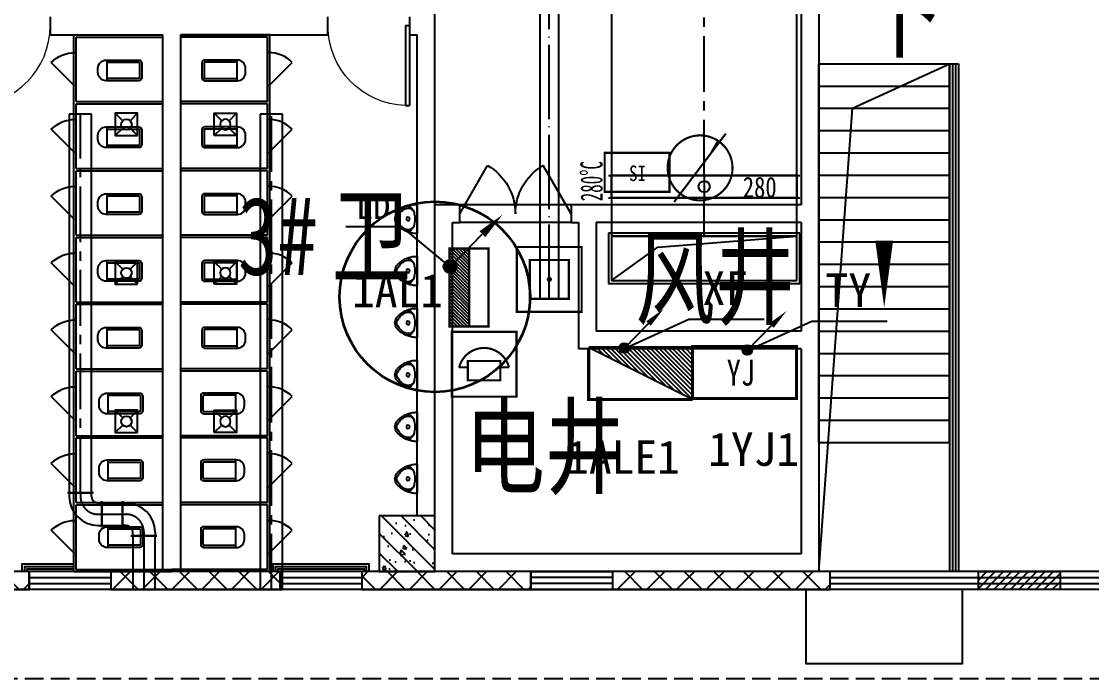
# Model space of a CAD drawing. Header units: millimetres. Extents: x -633009578 to 5705885, y -633235091 to 2571734.
# Drawn here: x 3539224 to 3553645, y 2058795 to 2067645 of the extents above; entities that cross this region are included whole.
import ezdxf

# ---------------------------------------------------------------- set-up
doc = ezdxf.new("R2010")
doc.units = ezdxf.units.MM
doc.header["$LTSCALE"] = 1000
doc.header["$MEASUREMENT"] = 0
for name, pattern in [('CENTER2', [1.125, 0.75, -0.125, 0.125, -0.125]), ('DASH', [0.35, 0.25, -0.1]), ('DOTE', [2.4200000000000004, 2, -0.2, 0.02, -0.2])]:
    doc.linetypes.add(name, pattern=pattern)
doc.layers.get('0').update_dxf_attribs({"color": 9})
for name, color, linetype in [('000000000000电气', 7, 'Continuous'), ('3T_WOOD', 21, 'Continuous'), ('A-COLUM(柱)', 255, 'Continuous'), ('A-DI-I(索引)', 21, 'Continuous'), ('A-DOOR(门）', 4, 'Continuous'), ('A-F-AREA(计算)', 5, 'Continuous'), ('A-FLOR(看线)', 8, 'Continuous'), ('A-HATH(填充)', 8, 'Continuous'), ('A-LM-RAIL(栏杆)', 167, 'Continuous'), ('A-LVTY(厨卫)', 8, 'Continuous'), ('A-OTHER(其它)', 192, 'Continuous'), ('A-ST-O(室外)', 54, 'Continuous'), ('A-STAR(楼梯)', 51, 'Continuous'), ('A-TEXT(房间)', 243, 'Continuous'), ('A-WALL(墙)', 255, 'Continuous'), ('A-WINDOW（窗）', 4, 'Continuous'), ('DIM_SYMB', 3, 'Continuous'), ('DUCT-排烟中心线', 5, 'CENTER2'), ('DUCT-排烟法兰', 4, 'Continuous'), ('DUCT-排烟管', 2, 'Continuous'), ('DUCT-排烟管立管', 2, 'Continuous'), ('DUCT-排烟管端线', 4, 'Continuous'), ('DUCT-排烟阀门', 7, 'Continuous'), ('DUCT-排风中心线', 5, 'CENTER2'), ('DUCT-排风法兰', 2, 'Continuous'), ('DUCT-排风管', 31, 'Continuous'), ('DUCT-排风管端线', 2, 'Continuous'), ('H-Dev', 4, 'Continuous'), ('hvac-hide', 8, 'Continuous'), ('PUB_TEXT', 7, 'Continuous'), ('WALL', 9, 'Continuous'), ('电-弱电平面-箭头', 3, 'Continuous'), ('电-强电平面-标注', 3, 'Continuous'), ('电-桥架', 4, 'Continuous'), ('设备-消防', 3, 'Continuous'), ('设备-箱柜', 3, 'Continuous')]:
    doc.layers.add(name, color=color, linetype=linetype)
doc.styles.add('_TCH', font='simhei.ttf', dxfattribs={"width": 0.75, "bigfont": 'hztxt.shx'})
doc.styles.add('_TCH_DIM', font='simhei.ttf', dxfattribs={"width": 0.8, "bigfont": 'hztxt.shx'})
doc.styles.add('_THVAC_DIM', font='simhei.ttf', dxfattribs={"width": 0.8, "height": 3.5, "bigfont": 'HZTXT'})
doc.styles.add('ELEC-DIM', font='simhei.ttf')
doc.styles.add('IDQSTYLE', font='simhei.ttf', dxfattribs={"width": 0.707, "bigfont": 'hztxt.shx'})
doc.styles.get("Standard").update_dxf_attribs({"font": 'simhei.ttf', "bigfont": 'hztxt.shx'})
pattern_1 = [(45, (1102421.475196055, 677964.29318137), (-200.0002033111466, 200.0002033111467), []), (135, (1102421.475196055, 677964.29318137), (-200.0002033111467, -200.0002033111466), [])]

# ---------------------------------------------------------------- blocks, each defined once
blk = doc.blocks.new('HC001269')
at = {"color": 0, "linetype": 'Continuous', "const_width": 0.2}
for points in [[(-3.125, -3.125), (-3.125, 3.125), (3.125, 3.125), (3.125, -3.125), (-3.125, -3.125)], [(-1.875, -1.875), (-1.875, 1.875), (1.875, 1.875), (1.875, -1.875), (-1.875, -1.875)]]:
    blk.add_lwpolyline(points, dxfattribs=at)
at = {"color": 0, "linetype": 'Continuous', "const_width": 0.25}
blk.add_lwpolyline([(-0.125, 0, 1), (0.125, 0, 1)], format="xyb", close=True, dxfattribs=at)
at = {"color": 0, "style": 'IDQSTYLE', "width": 0.7}
blk.add_attdef('PSFHATT', (5.125, -3.125), '', height=2.5, dxfattribs=at)
blk = doc.blocks.new('HC001303')
at = {"color": 0, "linetype": 'Continuous'}
blk.add_line((1.147673841419251, 1.538953517481514), (1.735401947549264, 2.599742189978989), dxfattribs=at)
at = {"color": 0, "linetype": 'Continuous', "const_width": 0.2}
blk.add_lwpolyline([(2.673745217742495e-14, -3.125, 0.1989123673796571), (2.209708691207992, -2.209708691207937, 0.1989123673796571), (3.125000000000028, -4.323120637516818e-16, 0.1989123673796568), (2.209708691207993, 2.209708691207993, 0.1989123673796569), (2.841876514387939e-14, 3.125, 0.1989123673796569), (-2.209708691207936, 2.209708691207994, 0.1989123673796568), (-3.124999999999972, 2.10353517373855e-15, 0.1989123673796572), (-2.209708691207937, -2.209708691207936, 0.1989123673796571)], format="xyb", close=True, dxfattribs=at)
blk.add_lwpolyline([(-2.500110713345594, -3.281016827298258), (2.47847216535268, 3.297393019579605)], dxfattribs=at)
at = {"color": 0, "style": 'IDQSTYLE', "width": 0.7}
for tag, p in [('280', (4.109408226946883, -2.854615367737885)), ('PSFHATT', (5.125000010000028, -3.281016827298258))]:
    blk.add_attdef(tag, p, '', height=2, dxfattribs=at)
blk = doc.blocks.new('HC001180')
at = {"color": 0, "linetype": 'Continuous', "const_width": 0.2}
blk.add_lwpolyline([(-3.125, 1.875000000000028), (3.125, 1.875000000000028), (3.125, -1.874999999999972), (-3.125, -1.874999999999972)], close=True, dxfattribs=at)
at = {"color": 0, "style": 'IDQSTYLE', "width": 0.7}
for tag, p in [('SI', (-0.7698887372055268, -0.8480397754184743)), ('PSFHATT', (5.125, -1.874999999999972))]:
    blk.add_attdef(tag, p, '', height=1.5, dxfattribs=at)
blk = doc.blocks.new('*X27')
at = {"color": 0}
for p, q in [((99.8306862801869, 192.7445173280992), (101.9907448318158, 194.9045758797282)), ((99.8306862801869, 193.1687813968112), (101.5664807631039, 194.9045758797282)), ((99.8306862801869, 193.5930454655231), (101.142216694392, 194.9045758797282)), ((99.8306862801869, 194.017309534235), (100.71795262568, 194.9045758797282)), ((99.8306862801869, 194.441573602947), (100.2936885569681, 194.9045758797282)), ((99.8306862801869, 194.8658376716589), (99.86942448825616, 194.9045758797282)), ((99.91500890052772, 192.4045758797282), (102.4150089005277, 194.9045758797282)), ((100.3392729692396, 192.4045758797282), (102.8392729692397, 194.9045758797282)), ((100.7635370379516, 192.4045758797282), (103.2635370379516, 194.9045758797282)), ((101.1878011066635, 192.4045758797282), (103.6878011066635, 194.9045758797282)), ((101.6120651753754, 192.4045758797282), (104.1120651753754, 194.9045758797282)), ((102.0363292440874, 192.4045758797282), (104.5363292440874, 194.9045758797282)), ((102.4605933127993, 192.4045758797282), (104.9605933127993, 194.9045758797282)), ((102.8848573815112, 192.4045758797282), (105.3848573815112, 194.9045758797282)), ((103.3091214502232, 192.4045758797282), (105.8091214502232, 194.9045758797282)), ((103.7333855189351, 192.4045758797282), (106.2333855189351, 194.9045758797282)), ((104.157649587647, 192.4045758797282), (106.657649587647, 194.9045758797282)), ((104.5819136563589, 192.4045758797282), (107.0819136563589, 194.9045758797282)), ((105.0061777250709, 192.4045758797282), (107.5061777250709, 194.9045758797282)), ((105.4304417937828, 192.4045758797282), (107.9304417937828, 194.9045758797282)), ((105.8547058624947, 192.4045758797282), (108.3547058624947, 194.9045758797282)), ((106.2789699312067, 192.4045758797282), (108.7789699312067, 194.9045758797282)), ((106.7032339999186, 192.4045758797282), (109.2032339999186, 194.9045758797282)), ((107.1274980686305, 192.4045758797282), (109.6274980686305, 194.9045758797282)), ((107.5517621373425, 192.4045758797282), (109.8306862801869, 194.6835000225726)), ((107.9760262060544, 192.4045758797282), (109.8306862801869, 194.2592359538607)), ((108.4002902747663, 192.4045758797282), (109.8306862801869, 193.8349718851487)), ((108.8245543434782, 192.4045758797282), (109.8306862801869, 193.4107078164368)), ((109.2488184121902, 192.4045758797282), (109.8306862801869, 192.9864437477249)), ((109.6730824809021, 192.4045758797282), (109.8306862801869, 192.562179679013))]:
    blk.add_line(p, q, dxfattribs=at)
blk = doc.blocks.new('HC000427')
at = {"color": 0, "linetype": 'Continuous', "const_width": 0.3}
blk.add_lwpolyline([(5, 2.5), (-5, 2.5), (-5, -2.5), (5, -2.5)], close=True, dxfattribs=at)
blk.add_lwpolyline([(5, 0), (-5, 0)], dxfattribs=at)
at = {"color": 0, "linetype": 'Continuous'}
blk.add_blockref('*X27', (-104.8306862801869, -194.9045758797282), dxfattribs=at)
at = {"color": 0, "style": 'IDQSTYLE', "width": 0.7}
blk.add_attdef('PSFHATT', (7, -2.5), '', height=2.5, dxfattribs=at)
blk = doc.blocks.new('*X130')
at = {"color": 0, "linetype": 'Continuous'}
for p, q in [((192.587376364835, 446.7215535232801), (193.8713933576327, 448.0055705160779)), ((192.6509968705344, 446.3609099602676), (194.2320369206452, 447.9419500103785)), ((192.6864539319484, 447.2448951591055), (193.3480517218074, 447.9064929489645)), ((192.7889704286661, 446.0746194496875), (194.5183274312254, 447.8039764522467)), ((192.9823694457329, 445.8437543980423), (194.7491924828706, 447.61057743518)), ((193.2275231399996, 445.664644023597), (194.9283028573159, 447.3654237409133)), ((193.5311577474, 445.5440145622856), (195.0489323186273, 447.0617891335129)), ((193.9202347052458, 445.5088274514194), (195.0841194294935, 446.6727121756671)), ((194.6075199946775, 445.7718486721392), (194.8210982087737, 445.9854268862354))]:
    blk.add_line(p, q, dxfattribs=at)
blk = doc.blocks.new('HC001441')
at = {"color": 0, "linetype": 'Continuous'}
blk.add_line((0, -0.05776119327242668), (3.105492900474815, 3.117216328523909), dxfattribs=at)
blk.add_lwpolyline([(3.105492900474815, 3.117216328523909, 0.8, 0, 0), (5.057392361378561, 5.003787405167827, 0, 0, 0)], format="xyseb", dxfattribs=at)
blk.add_circle((0, 0), 0.625, dxfattribs=at)
at = {"color": 0, "linetype": 'Continuous', "xscale": 0.5, "yscale": 0.5, "zscale": 0.5}
blk.add_blockref('*X130', (-96.91845018383279, -223.3780232566237), dxfattribs=at)
at = {"color": 0, "style": 'IDQSTYLE', "width": 0.7}
blk.add_attdef('PSFHATT', (7.057392361378561, -0.62500001), '', height=2.5, dxfattribs=at)
blk = doc.blocks.new('*X123')
at = {"color": 0, "linetype": 'Continuous'}
for p, q in [((236.8433150387835, 319.9990725063215), (241.4210886051158, 324.5768460726538)), ((237.2675791074955, 319.9990725063215), (242.2655414724513, 324.9970348712774)), ((237.6918431762074, 319.9990725063215), (242.2655414724513, 324.5727708025654)), ((235.9947869013596, 319.9990725063215), (239.7240323302681, 323.7283179352299)), ((236.4190509700716, 319.9990725063215), (240.5725604676919, 324.1525820039419)), ((238.1161072449193, 319.9990725063215), (242.2655414724513, 324.1485067338535)), ((238.5403713136312, 319.9990725063215), (242.2655414724513, 323.7242426651416)), ((234.7219946952239, 319.9990725063215), (237.1784479179965, 322.4555257290941)), ((235.1462587639358, 319.9990725063215), (238.0269760554204, 322.8797897978061)), ((235.5705228326477, 319.9990725063215), (238.8755041928442, 323.304053866518)), ((238.9646353823431, 319.9990725063215), (242.2655414724513, 323.2999785964296)), ((239.3888994510551, 319.9990725063215), (242.2655414724513, 322.8757145277177)), ((239.813163519767, 319.9990725063215), (242.2655414724513, 322.4514504590058)), ((233.8734665578, 319.9990725063215), (235.4813916431488, 321.6069975916703)), ((234.297730626512, 319.9990725063215), (236.3299197805727, 322.0312616603822)), ((240.2374275884789, 319.9990725063215), (242.2655414724513, 322.0271863902939)), ((240.6616916571909, 319.9990725063215), (242.2655414724513, 321.6029223215819)), ((233.0249384203761, 319.9990725063215), (233.7843353683011, 320.7584694542464)), ((233.4492024890881, 319.9990725063215), (234.6328635057249, 321.1827335229584)), ((241.0859557259028, 319.9990725063215), (242.2655414724513, 321.17865825287)), ((241.5102197946147, 319.9990725063215), (242.2655414724513, 320.7543941841581)), ((232.6006743516642, 319.9990725063215), (232.9358072308772, 320.3342053855345)), ((241.9344838633266, 319.9990725063215), (242.2655414724513, 320.3301301154461))]:
    blk.add_line(p, q, dxfattribs=at)
blk = doc.blocks.new('HC000431')
at = {"color": 0, "linetype": 'Continuous'}
blk.add_line((5, 2.5), (-5, -2.5), dxfattribs=at)
at = {"color": 0, "linetype": 'Continuous', "const_width": 0.3}
for points in [[(5, 2.5), (-5, 2.5), (-5, -2.5)], [(-5, -2.5), (5, -2.5), (5, 2.5)]]:
    blk.add_lwpolyline(points, dxfattribs=at)
at = {"color": 0, "linetype": 'Continuous'}
blk.add_blockref('*X123', (-237.2655414724513, -322.4990725063215), dxfattribs=at)
at = {"color": 0, "style": 'IDQSTYLE', "width": 0.7}
blk.add_attdef('PSFHATT', (7.000000000000028, -2.5), '', height=2.5, dxfattribs=at)
blk = doc.blocks.new('HC001536')
at = {"color": 0, "linetype": 'Continuous', "const_width": 0.3}
blk.add_lwpolyline([(5, 2.5), (-5, 2.5), (-5, -2.5), (5, -2.5)], close=True, dxfattribs=at)
at = {"color": 0, "style": 'IDQSTYLE', "width": 0.7}
for tag, p in [('AW', (-1.708333333333333, -1.25)), ('PSFHATT', (7, -2.5))]:
    blk.add_attdef(tag, p, '', height=2.5, dxfattribs=at)
blk = doc.blocks.new('HC001230')
at = {"color": 0, "linetype": 'Continuous', "const_width": 0.2}
blk.add_lwpolyline([(-3.125, 3.125), (3.125, 3.125), (3.125, -3.125), (-3.125, -3.125)], close=True, dxfattribs=at)
for points in [[(-1.749999999999972, 0.8473639094686121, -0.1989123673796602), (1.4210854715202e-14, 1.57223764362152, -0.1989123673796619), (1.750000000000028, 0.8473639094686121, -0.1359723361279837), (2.401072989950848, -0.3027623563785085, -0.1989123673796581)], [(-2.401072989951189, -0.3027623563785085, -0.1359723361280036), (-1.749999999999972, 0.8473639094686121, -0.1989123673796602)]]:
    blk.add_lwpolyline(points, format="xyb", dxfattribs=at)
for points in [[(-1.5625, 0.32223764362152), (1.5625, 0.32223764362152), (1.5625, -1.55276235637848), (-1.5625, -1.55276235637848), (-1.5625, 0.32223764362152)], [(-2.40107298995126, -0.3027623563785085), (-1.5625, -0.30276235637848)], [(1.5625, -0.30276235637848), (2.401072989950791, -0.3027623563785085)]]:
    blk.add_lwpolyline(points, dxfattribs=at)
at = {"color": 0, "style": 'IDQSTYLE', "width": 0.7}
blk.add_attdef('PSFHATT', (5.125, -3.125), '', height=2.5, dxfattribs=at)
blk = doc.blocks.new('_LV6')
for p, q in [((-139.7834388052397, -340), (-139.7834388052361, -779.6564289797607)), ((-109.7834388052433, -340), (-109.7834388052397, -769.6564289797607)), ((99.78343880523971, -300), (-99.78343880523971, -300)), ((99.78343880524335, -330), (-99.78343880524335, -330)), ((109.7834388052433, -769.6564289797607), (109.7834388052433, -340)), ((139.7834388052433, -779.6564289797607), (139.7834388052397, -340)), ((139.7834388052433, -769.6564289797607), (-139.7834388052397, -769.6564289797607)), ((-29.78343880523607, -889.6564289797607), (29.78343880524335, -889.6564289797607))]:
    blk.add_line(p, q)
for centre, radius, start, end in [((-99.78343880523971, -340), 40, 90, 180.0000000000002), ((-99.78343880524335, -340), 10, 90, 180.0000000000002), ((99.78343880523971, -340), 40, 2.398081733190338e-13, 90), ((99.78343880524335, -340), 10, 0, 90), ((-29.78343880523607, -779.6564289797607), 110, 180, 270), ((29.78343880524335, -779.6564289797607), 110, 270, 0)]:
    blk.add_arc(centre, radius, start, end)
blk = doc.blocks.new('$plan$00000387')
for points in [[(-195.1053413768082, -0.0007896247711869364), (195.1053413768082, 0.0007896247707321891, -0.056281), (192.2349483853259, -62.07158893748328, -0.051243), (175.2703486377404, -125.5748806645047, -0.047086), (143.6831082538288, -189.724628874892, -0.038643), (109.2489721777902, -237.0609902997553, -0.050944), (77.11679163034205, -267.7759659795192, -0.073316), (36.52038586093977, -290.7338367186967, -0.092337), (0.001018339326947171, -297.5362265440604, -0.092337), (-36.51803354920821, -290.7341323159712, -0.073316), (-77.11462417741222, -267.776590178973, -0.050944), (-109.2474259731857, -237.0618745823472, -0.038643), (-143.6819452275654, -189.7257908973352, -0.047086), (-175.269704824098, -125.5762993672297, -0.051243), (-192.2348186147988, -62.07314493917374, -0.056281)], [(0.0004063761161887669, -146.3291454144546, 0.999985), (0.0002089799604618747, -97.55313528460101, 0.999985)]]:
    blk.add_lwpolyline(points, format="xyb", close=True)
for points in [[(-169.3906686580854, -140.1226315288268, -0.078162), (-170.9980199055512, -114.6377667698976, -0.158684), (-159.1263041735847, -87.15485956814655, -0.087457), (-117.404978437914, -53.84085994681891, -0.073385), (-70.49119853318143, -36.56470876068397, -0.051629), (0.0003042701246158686, -29.26612660759247), (0.0003042701246158686, -29.26612660759247, -0.051629), (70.49149449189827, -36.56413818386, -0.073385), (117.4050415866323, -53.83990962471171, -0.087457), (159.1270096202247, -87.15357250312127, -0.158684), (170.9989478331345, -114.6363836417117, -0.078162), (169.3918028553499, -140.1212604160505)], [(117.0630501052547, -53.65384373908455, -0.099174), (138.5356947175851, -84.86577428893679, -0.110283), (144.8304822659725, -118.461657304113, -0.092873), (136.0170142026468, -157.9354627454745, -0.05733), (119.0399966660161, -187.626263302564, -0.037877), (85.37168024390257, -226.8225566132141, -0.072182), (35.33205354717484, -264.1794573646985, -0.124936), (0.001291311165005027, -273.1480356215775), (0.001291311165005027, -273.1480356215775, -0.124936), (-35.32991617790412, -264.1797433356796, -0.072182), (-85.36984427394054, -226.8232476352587, -0.037877), (-119.0384779452529, -187.6272268447183, -0.05733), (-136.0157358103124, -157.9365637070459, -0.092873), (-144.8298950764129, -118.4628296054302, -0.110283), (-138.5353804395845, -84.8668946738876, -0.099174), (-117.0629874684723, -53.65479130090807)]]:
    blk.add_lwpolyline(points, format="xyb")
blk = doc.blocks.new('$DorLib2D$00000114')
at = {"color": 0}
blk.add_line((0.4999999999999964, 3.552713678800501e-15), (-0.2071067811864751, 0.7071067811864857), dxfattribs=at)
blk.add_arc((0.5000000000013856, -1.154631945610163e-12), 1.000000000001696, 135, 180, dxfattribs=at)
blk = doc.blocks.new('$DorLib2D$00000001')
for p, q in [((0.45, 0.9750000000000001), (0.5000000000000002, 0.9750000000000001)), ((0.45, 0), (0.45, 0.9750000000000001)), ((0.5, 0), (0.5, 0.9750000000000001)), ((0.5, 0), (0.45, 0))]:
    blk.add_line(p, q)
at = {"lineweight": 13}
blk.add_arc((0.475, 0), 0.975, 91.4692835813538, 180, dxfattribs=at)
blk = doc.blocks.new('$DorLib2D$00000231')
at = {"color": 0}
for p, q in [((-0.4999999999999947, 7.105427357601002e-15), (-0.2500000000000284, 0.4330127018921708)), ((0.5000000000000053, 7.105427357601002e-15), (0.250000000000032, 0.4330127018921708))]:
    blk.add_line(p, q, dxfattribs=at)
for centre, radius, start, end in [((-0.4999999999996803, 3.055333763768431e-13), 0.499999999999681, 0, 59.99999999996344), ((0.5000000000000426, -2.486899575160351e-14), 0.4999999999999835, 120.0000000000366, 180)]:
    blk.add_arc(centre, radius, start, end, dxfattribs=at)
blk = doc.blocks.new('_FZH')
h = blk.add_hatch()
h.set_pattern_fill('钢筋混凝土', color=256, scale=0.1, style=0)
h.set_pattern_definition([(45, (0, 0), (-0.1767766952966369, 0.1767766952966369), []), (50, (0, 0), (0.7172601826007535, -0.06275213498259512), [0.07500000000000001, -0.8250000000000001]), (355, (0, 0), (-0.138751333613, 0.7521921337000119), [0.06, -0.66]), (100.4514, (0.05977168000000001, -0.00522934), (0.5785093817140216, 0.6894395420609536), [0.06374019, -0.701142112]), (46.1842, (0, 0.2), (1.067241048625645, -0.1655190143290181), [0.1125, -1.2375]), (96.6356, (0.088936745, 0.186206693), (0.9346627055487033, 0.9741178709004418), [0.095610288, -1.051713]), (351.1842, (0, 0.2), (0.9346619451336272, 0.9741186009253247), [0.09000000000000001, -0.9900000000000001]), (21, (0.1, 0.15), (0.5969070521184617, -0.4026188906653388), [0.07500000000000001, -0.8250000000000001]), (326, (0.1, 0.15), (0.2433153319215824, 0.7251500450468529), [0.06, -0.66]), (71.4514, (0.149742233, 0.116448394), (0.84022262858149, 0.3225304967099524), [0.06374019, -0.701142112]), (37.50000000000001, (0, 0), (0.01215985531729062, 0.3328938538313115), [0, -0.652, 0, -0.67, 0, -0.6625000000000001]), (7.499999999999999, (0, 0), (0.2630695374421486, 0.3944117118823603), [0, -0.382, 0, -0.637, 0, -0.2525]), (-32.5, (-0.223, 0), (0.533822436172409, -0.02255487173437976), [0, -0.25, 0, -0.78, 0, -1.035]), (-42.5, (-0.323, 0), (0.5831861693423862, 0.1001049823323177), [0, -0.325, 0, -0.518, 0, -0.735])])
h.paths.add_polyline_path([(-0.5, -0.5), (0.5, -0.5), (0.5, 0.5), (-0.5, 0.5)])
blk.add_lwpolyline([(-0.5, -0.5), (0.5, -0.5), (0.5, 0.5), (-0.5, 0.5)], close=True)
blk = doc.blocks.new('$TCHSYS$WIN2D')
for p, q in [((-0.5, 0.5), (0.5, 0.5)), ((-0.5, 0.5), (-0.4999999999999999, -0.5)), ((0.5, 0.5), (0.4999999999999998, -0.5)), ((0.5, 0.1666666666666666), (-0.5, 0.1666666666666666)), ((0.5, -0.1666666666666667), (-0.5, -0.1666666666666667)), ((-0.4999999999999999, -0.5), (0.5, -0.5))]:
    blk.add_line(p, q)
blk = doc.blocks.new('bld')
for p, q in [((-149.9999999998836, 150), (-49.7184455517563, 49.71844555204734)), ((150, 150), (49.71844555233838, 49.71844555204734)), ((-49.7184455517563, -49.71844555204734), (-149.9999999998836, -150.0000000009313)), ((49.71844555233838, -49.71844555204734), (150, -150.0000000009313))]:
    blk.add_line(p, q)
blk.add_lwpolyline([(150, 150), (-149.9999999998836, 150), (-149.9999999998836, -150.0000000009313), (150, -150.0000000009313)], close=True)
blk.add_circle((0, 0), 70.3125)
blk = doc.blocks.new('00000594Cent')
at = {"lineweight": -2}
blk.add_line((-218.75, 1.4210854715202e-14), (218.75, 1.4210854715202e-14), dxfattribs=at)
at = {"color": 0, "linetype": 'ByBlock', "lineweight": -2}
blk.add_circle((0, 1.4210854715202e-14), 125, dxfattribs=at)
blk = doc.blocks.new('00000594Body')
at = {"color": 0, "linetype": 'ByBlock', "lineweight": -2}
for p, q in [((-250, -500), (-249.9999999999964, 500)), ((250, 500), (-250, 500)), ((250, -500), (250.0000000000036, 500)), ((-250, -500), (250, -500))]:
    blk.add_line(p, q, dxfattribs=at)

msp = doc.modelspace()

# ---------------------------------------------------------------- hatches: boundary and pattern name
at = {"layer": '3T_WOOD'}
h = msp.add_hatch(dxfattribs=at)
h.set_pattern_fill('ANSI31', color=256, scale=50)
h.set_pattern_definition([(45, (2412779.395743424, 677977.51603476), (-56.1266007566822, 56.12660075668221), [])])
h.paths.add_polyline_path([(3552120.046416654, 2060234.629172623), (3553220.046416654, 2060234.629172623), (3553220.046416654, 2059994.629172623), (3552120.046416654, 2059994.629172623)])
at = {"layer": 'A-HATH(填充)'}
h = msp.add_hatch(dxfattribs=at)
h.set_pattern_fill('多孔材料', color=256, scale=100, style=0)
h.set_pattern_definition(pattern_1)
h.paths.add_polyline_path([(3534479.994031782, 2059994.629172631), (3539329.994032522, 2059994.629172637), (3539329.994032522, 2060234.629172634), (3534719.994031775, 2060234.629172631)])
h = msp.add_hatch(dxfattribs=at)
h.set_pattern_fill('多孔材料', color=256, scale=100, style=0)
h.set_pattern_definition(pattern_1)
h.paths.add_polyline_path([(3540429.994032521, 2059994.629172636), (3542709.994031504, 2059994.629172636), (3542709.994031504, 2060234.629172634), (3540429.994032522, 2060234.629172634)])
h = msp.add_hatch(dxfattribs=at)
h.set_pattern_fill('多孔材料', color=256, scale=100, style=0)
h.set_pattern_definition(pattern_1)
h.paths.add_polyline_path([(3543809.994031504, 2059994.629172636), (3546089.994030996, 2059994.629172636), (3546089.994030996, 2060234.629172634), (3543809.994031504, 2060234.629172634)])
h = msp.add_hatch(dxfattribs=at)
h.set_pattern_fill('多孔材料', color=256, scale=100, style=0)
h.set_pattern_definition(pattern_1)
h.paths.add_polyline_path([(3547189.994030996, 2059994.629172636), (3550119.994031504, 2059994.629172636), (3550119.994031504, 2060234.629172633), (3547189.994030996, 2060234.629172633)])

# ---------------------------------------------------------------- linework, layer by layer
at = {"layer": '000000000000电气', "color": 2, "lineweight": 35}
msp.add_circle((3544794.994031656, 2063936.448991668), 1282.698389204685, dxfattribs=at)
at = {"layer": '3T_WOOD'}
msp.add_lwpolyline([(3552120.046416654, 2060234.629172623), (3553220.046416654, 2060234.629172623), (3553220.046416654, 2059994.629172623), (3552120.046416654, 2059994.629172623)], close=True, dxfattribs=at)
at = {"layer": 'A-DI-I(索引)'}
msp.add_circle((3551840.607279132, 2065475.884246128), 0, dxfattribs=at)
at = {"layer": 'A-DOOR(门）'}
for p, q in [((3546629.994027797, 2065174.62917252), (3545129.994027797, 2065174.62917252)), ((3546629.994027797, 2064934.62917252), (3545129.994027797, 2064934.62917252))]:
    msp.add_line(p, q, dxfattribs=at)
at = {"layer": 'A-F-AREA(计算)'}
msp.add_lwpolyline([(3534479.994031782, 2196074.629172625), (3668759.994031782, 2196074.629172625), (3668759.994031782, 2059994.629172625), (3534479.994031782, 2059994.629172625)], close=True, dxfattribs=at)
at = {"layer": 'A-FLOR(看线)'}
for points in [[(3551729.994032338, 2067074.629172908), (3551729.994031832, 2060234.629172626)], [(3551729.994032338, 2067074.629172908), (3551849.994032338, 2067074.629172908)], [(3551849.994032338, 2067074.629172899), (3551849.994031832, 2060234.629172626)], [(3539929.994031559, 2060334.629172696), (3539229.994036948, 2060334.629172696), (3539229.994036948, 2060234.629172714)], [(3543909.994036478, 2060234.629172641), (3543909.994036478, 2060334.629172641), (3542609.99403644, 2060334.629172641), (3542609.99403644, 2060234.62917266)], [(3551899.994032362, 2059994.629172785), (3551899.994032362, 2058994.629172632), (3549799.994032515, 2058994.629172632), (3549799.994032515, 2059994.629172785)]]:
    msp.add_lwpolyline(points, dxfattribs=at)
at = {"layer": 'A-LM-RAIL(栏杆)'}
for points in [[(3551769.994032338, 2067074.629172905), (3551769.994031832, 2060234.629172626)], [(3551809.994032338, 2067074.629172902), (3551809.994031832, 2060234.629172626)], [(3539929.994031559, 2060299.629172696), (3539264.994036948, 2060299.629172696), (3539264.994036948, 2060234.629172714)], [(3539929.994031559, 2060269.629172696), (3539294.994036948, 2060269.629172696), (3539294.994036948, 2060234.629172714)], [(3543874.994036478, 2060234.629172641), (3543874.994036478, 2060299.629172641), (3542644.99403644, 2060299.629172641), (3542644.99403644, 2060234.62917266)], [(3543844.994036478, 2060234.629172641), (3543844.994036478, 2060269.629172641), (3542674.99403644, 2060269.629172641), (3542674.99403644, 2060234.62917266)]]:
    msp.add_lwpolyline(points, dxfattribs=at)
at = {"layer": 'A-LVTY(厨卫)'}
for p, q in [((3539929.994031681, 2066549.62917283), (3539929.994031559, 2067464.629172853)), ((3539929.994031559, 2067464.629172853), (3541129.994029349, 2067464.629172849)), ((3542569.994031992, 2067464.629172917), (3541369.994033316, 2067464.629172913)), ((3542569.99403186, 2066549.62917283), (3542569.994031992, 2067464.629172917)), ((3539959.994031555, 2066564.629172539), (3539959.994031559, 2067434.629172855)), ((3539959.994031559, 2067434.629172855), (3541129.994029349, 2067434.629172851)), ((3542539.994031992, 2067434.629172919), (3541369.994033316, 2067434.629172915)), ((3542539.994031996, 2066564.629172602), (3542539.994031992, 2067434.629172919)), ((3539929.994031683, 2065649.629172511), (3539929.994031687, 2066549.629172511)), ((3539959.994031555, 2066564.629172539), (3541129.994031724, 2066564.629172534)), ((3539959.994032094, 2065664.629172598), (3539959.994032098, 2066534.629172541)), ((3539959.994032098, 2066534.629172541), (3541129.994031724, 2066534.629172537)), ((3542539.994031996, 2066564.629172602), (3541369.994031639, 2066564.629172598)), ((3542539.994031996, 2066534.62917223), (3541369.994031639, 2066534.629172226)), ((3542539.994032, 2065664.629172287), (3542539.994031996, 2066534.62917223)), ((3542569.994031863, 2065649.629172511), (3542569.994031859, 2066549.629172511)), ((3539929.994031693, 2064749.629172571), (3539929.994031697, 2065649.629172571)), ((3539959.994032094, 2065664.629172598), (3541129.994031623, 2065664.629172594)), ((3539959.994031548, 2064764.629172658), (3539959.994031552, 2065634.629172226)), ((3539959.994031552, 2065634.629172226), (3541129.994031623, 2065634.629172222)), ((3542539.994032, 2065664.629172287), (3541369.994032181, 2065664.629172283)), ((3542539.994032, 2065634.629172663), (3541369.994032181, 2065634.629172659)), ((3542539.994032003, 2064764.62917272), (3542539.994032, 2065634.629172663)), ((3542569.994031873, 2064749.629172571), (3542569.994031869, 2065649.629172571)), ((3539929.99403169, 2063849.629172631), (3539929.994031694, 2064749.629172631)), ((3539959.994031548, 2064764.629172658), (3541129.994031623, 2064764.629172654)), ((3539959.994031544, 2063864.629172718), (3539959.994031548, 2064734.62917266)), ((3539959.994031548, 2064734.62917266), (3541129.994031623, 2064734.629172656)), ((3542539.994032003, 2064764.62917272), (3541369.994032181, 2064764.629172716)), ((3542539.994031461, 2064734.629172722), (3541369.994032181, 2064734.629172718)), ((3542539.994031464, 2063864.629172779), (3542539.994031461, 2064734.629172722)), ((3542569.99403187, 2063849.629172631), (3542569.994031866, 2064749.629172631)), ((3539929.99403169, 2062949.629172631), (3539929.994031694, 2063849.629172631)), ((3539959.994031544, 2063864.629172718), (3541129.994031776, 2063864.629172714)), ((3542539.994031464, 2063864.629172779), (3541369.994031776, 2063864.629172775)), ((3542569.99403187, 2062949.629172631), (3542569.994031866, 2063849.629172631)), ((3539959.994031541, 2062964.629172566), (3539959.994031544, 2063834.62917272)), ((3539959.994031544, 2063834.62917272), (3541129.994031776, 2063834.629172716)), ((3542539.994031465, 2063834.629172407), (3541369.994031776, 2063834.629172403)), ((3542539.994031468, 2062964.629172626), (3542539.994031465, 2063834.629172407)), ((3539929.99403169, 2062049.629172631), (3539929.994031694, 2062949.629172631)), ((3539959.994031541, 2062964.629172566), (3541129.994031775, 2062964.629172561)), ((3539959.994031537, 2062064.629172628), (3539959.994031541, 2062934.629172568)), ((3539959.994031541, 2062934.629172568), (3541129.994031775, 2062934.629172564)), ((3542539.994031468, 2062964.629172626), (3541369.994031775, 2062964.629172622)), ((3542539.994032011, 2062934.629172629), (3541369.994031775, 2062934.629172624)), ((3542539.994032014, 2062064.629172688), (3542539.994032011, 2062934.629172629)), ((3542569.99403187, 2062049.629172631), (3542569.994031866, 2062949.629172631)), ((3539929.994031686, 2061149.629172631), (3539929.99403169, 2062049.629172631)), ((3539959.994031537, 2062064.629172628), (3541129.994031775, 2062064.629172624)), ((3539959.994031533, 2061164.629172483), (3539959.994031537, 2062034.62917263)), ((3539959.994031537, 2062034.62917263), (3541129.994031775, 2062034.629172626)), ((3542539.994032014, 2062064.629172688), (3541369.994031775, 2062064.629172684)), ((3542539.994032015, 2062034.62917269), (3541369.994031775, 2062034.629172686)), ((3542539.994032018, 2061164.629172543), (3542539.994032015, 2062034.62917269)), ((3542569.994031874, 2061149.629172631), (3542569.99403187, 2062049.629172631)), ((3539929.994032071, 2060234.629172551), (3539929.99403169, 2061149.629172631)), ((3539959.994031533, 2061164.629172483), (3541129.994031776, 2061164.629172479)), ((3539959.994031529, 2060264.629172548), (3539959.994031533, 2061134.629172859)), ((3539959.994031533, 2061134.629172859), (3541129.994031776, 2061134.629172856)), ((3542539.994032018, 2061164.629172543), (3541369.994031776, 2061164.629172539)), ((3542539.994032018, 2061134.629172545), (3541369.994031776, 2061134.629172541)), ((3542539.994032022, 2060264.629172539), (3542539.994032018, 2061134.629172545)), ((3542569.994032022, 2060234.629172541), (3542569.994031874, 2061149.629172631)), ((3539959.994031529, 2060264.629172548), (3541249.99403178, 2060264.629172626)), ((3542539.994032022, 2060264.629172539), (3541249.99403178, 2060264.629172626)), ((3539929.994032071, 2060234.629172551), (3541249.99403178, 2060234.629172626)), ((3542569.994032022, 2060234.629172541), (3541249.99403178, 2060234.629172626))]:
    msp.add_line(p, q, dxfattribs=at)
at = {"layer": 'A-OTHER(其它)'}
msp.add_lwpolyline([(3549969.994031859, 2060234.629172934), (3550422.945305728, 2066474.629172908), (3551729.994032338, 2067074.629172908)], dxfattribs=at)
at = {"layer": 'A-ST-O(室外)', "linetype": 'DASH'}
msp.add_lwpolyline([(3534719.994031765, 2058794.629172639), (3602269.994472506, 2058794.629172639)], dxfattribs=at)
at = {"layer": 'A-STAR(楼梯)'}
for p, q in [((3549969.994032338, 2061974.629172908), (3549969.994032338, 2067074.629172908)), ((3549969.994032338, 2067074.629172908), (3551729.994032338, 2067074.629172908)), ((3551729.994032338, 2061974.629172908), (3551729.994032338, 2067074.629172908)), ((3549969.994032338, 2066774.629172908), (3551729.994032338, 2066774.629172908)), ((3549969.994032338, 2066474.629172908), (3551729.994032338, 2066474.629172908)), ((3549969.994032338, 2066174.629172908), (3551729.994032338, 2066174.629172908)), ((3549969.994032338, 2065874.629172908), (3551729.994032338, 2065874.629172908)), ((3549969.994032338, 2065574.629172908), (3551729.994032338, 2065574.629172908)), ((3549969.994032338, 2065274.629172908), (3551729.994032338, 2065274.629172908)), ((3549969.994032338, 2064974.629172908), (3551729.994032338, 2064974.629172908)), ((3549969.994032338, 2064674.629172908), (3551729.994032338, 2064674.629172908)), ((3549969.994032338, 2064374.629172908), (3551729.994032338, 2064374.629172908)), ((3549969.994032338, 2064074.629172908), (3551729.994032338, 2064074.629172908)), ((3549969.994032338, 2063774.629172908), (3551729.994032338, 2063774.629172908)), ((3549969.994032338, 2063474.629172908), (3551729.994032338, 2063474.629172908)), ((3549969.994032338, 2063174.629172908), (3551729.994032338, 2063174.629172908)), ((3549969.994032338, 2062874.629172908), (3551729.994032338, 2062874.629172908)), ((3549969.994032338, 2062574.629172908), (3551729.994032338, 2062574.629172908)), ((3549969.994032338, 2062274.629172908), (3551729.994032338, 2062274.629172908)), ((3549969.994032338, 2061974.629172908), (3551729.994032338, 2061974.629172908))]:
    msp.add_line(p, q, dxfattribs=at)
at = {"layer": 'A-WALL(墙)'}
for p, q in [((3549729.994031813, 2069709.629172665), (3549729.994031813, 2065174.62917267)), ((3549969.994031807, 2069469.629172664), (3549969.994031798, 2065054.62917252)), ((3544794.994031781, 2067584.629172628), (3544794.994031712, 2068959.629172907)), ((3539609.994031505, 2067704.62917276), (3539609.994031504, 2067464.629172793)), ((3543354.994032013, 2067464.629172567), (3543354.994032013, 2067704.629172584)), ((3544454.994032013, 2067704.629172584), (3544454.994032013, 2067464.629172567)), ((3539609.994031504, 2067464.629172793), (3541129.994029349, 2067464.629172647)), ((3541129.99403178, 2067449.629172825), (3541129.994029349, 2067464.629172647)), ((3541369.99403178, 2067449.629172825), (3541369.994033316, 2067464.629172616)), ((3541369.994033316, 2067464.629172616), (3543354.994032013, 2067464.629172567)), ((3544454.994032013, 2067464.629172567), (3544554.994031779, 2067464.629172616)), ((3544554.994031769, 2060984.629172907), (3544554.994031779, 2067464.629172616)), ((3544794.994031779, 2060984.629172907), (3544794.994031781, 2067584.629172628)), ((3541129.99403178, 2066549.629172507), (3541129.99403178, 2067449.629172825)), ((3541369.99403178, 2066549.629172507), (3541369.99403178, 2067449.629172825)), ((3541129.99403178, 2065649.629172566), (3541129.99403178, 2066549.629172507)), ((3541369.99403178, 2065649.629172566), (3541369.99403178, 2066549.629172507)), ((3541129.99403178, 2064749.629172626), (3541129.99403178, 2065649.629172566)), ((3541369.99403178, 2064749.629172626), (3541369.99403178, 2065649.629172566)), ((3544794.994031654, 2060474.629174506), (3544794.994031657, 2065174.62917244)), ((3545129.994027944, 2065174.62917245), (3544794.994031657, 2065174.62917244)), ((3545129.994027944, 2064934.629172299), (3545129.994027944, 2065174.62917245)), ((3546849.994031878, 2065174.62917252), (3546629.994027944, 2065174.629172508)), ((3546629.994027944, 2065174.629172508), (3546629.994027944, 2064934.629172299)), ((3549729.994031813, 2065174.62917267), (3546849.994031878, 2065174.62917252)), ((3549969.994031798, 2065054.62917252), (3549969.994031798, 2063354.62917252)), ((3545034.99403178, 2060474.629172897), (3545034.994031783, 2064934.62917246)), ((3545034.994031783, 2064934.62917246), (3545129.994027944, 2064934.629172299)), ((3546629.994027944, 2064934.629172299), (3546729.994031935, 2064934.62917246)), ((3546729.994031935, 2064934.62917246), (3546729.994031935, 2063234.629172455)), ((3546969.994031935, 2064934.629172501), (3546969.994031935, 2063474.629172462)), ((3549729.994031648, 2064934.629172501), (3546969.994031935, 2064934.629172501)), ((3549729.994031648, 2064934.629172501), (3549729.994031648, 2063474.629172462)), ((3541129.99403178, 2063849.629172626), (3541129.99403178, 2064749.629172626)), ((3541369.99403178, 2063849.629172626), (3541369.99403178, 2064749.629172626)), ((3541129.99403178, 2062949.629172626), (3541129.99403178, 2063849.629172626)), ((3541369.99403178, 2062949.629172626), (3541369.99403178, 2063849.629172626)), ((3549729.994031648, 2063474.629172462), (3546969.994031935, 2063474.629172462)), ((3549969.994031798, 2063354.62917252), (3549969.994031839, 2060234.629172901)), ((3549729.994031805, 2063234.629172455), (3546729.994031935, 2063234.629172455)), ((3549729.994031805, 2063234.629172455), (3549729.994031805, 2060474.629172897)), ((3541129.99403178, 2062049.629172626), (3541129.99403178, 2062949.629172626)), ((3541369.99403178, 2062049.629172626), (3541369.99403178, 2062949.629172626)), ((3541129.99403178, 2061149.629172626), (3541129.99403178, 2062049.629172626)), ((3541369.99403178, 2061149.629172626), (3541369.99403178, 2062049.629172626)), ((3541129.994031776, 2060264.629172544), (3541129.99403178, 2061149.629172626)), ((3541369.994031776, 2060264.629172543), (3541369.99403178, 2061149.629172626)), ((3549729.994031805, 2060474.629172897), (3545034.99403178, 2060474.629172897)), ((3544914.994031713, 2060234.629172958), (3544794.994031993, 2060234.629174093)), ((3549969.994031839, 2060234.629172901), (3544914.994031713, 2060234.629172958))]:
    msp.add_line(p, q, dxfattribs=at)
at = {"layer": 'A-WINDOW（窗）'}
msp.add_lwpolyline([(3553220.046416599, 2060234.629172621), (3553220.046416599, 2059994.629172621)], dxfattribs=at)
at = {"layer": 'DIM_SYMB'}
msp.add_lwpolyline([(3550849.994032338, 2067127.311147433, 0, 0, 0), (3550849.994032338, 2063792.507999236, 0, 240.0000000000001, 0), (3550849.994032338, 2064692.507999236, 0, 0, 0)], format="xyseb", dxfattribs=at)
at = {"layer": 'DUCT-排烟中心线', "color": 8}
for p, q in [((3548424.504886314, 2065570.487877127), (3548424.504886314, 2080035.7443113)), ((3548424.504886314, 2064754.822894707), (3548424.504886314, 2065270.087877127))]:
    msp.add_line(p, q, dxfattribs=at)
at = {"layer": 'DUCT-排烟法兰', "color": 8}
for p, q in [((3547134.504886314, 2065570.387877127), (3549714.504886314, 2065570.387877127)), ((3547134.504886314, 2065270.187877127), (3549714.504886314, 2065270.187877127)), ((3547134.504886314, 2064794.822894707), (3547134.504886314, 2064114.822894707)), ((3547174.504886314, 2064794.822894707), (3547134.504886314, 2064794.822894707)), ((3549714.504886314, 2064794.822894707), (3549674.504886314, 2064794.822894707)), ((3549714.504886314, 2064114.822894707), (3549714.504886314, 2064794.822894707)), ((3547134.504886314, 2064114.822894707), (3549714.504886314, 2064114.822894707))]:
    msp.add_line(p, q, dxfattribs=at)
at = {"layer": 'DUCT-排烟管', "color": 8}
for p, q in [((3547174.504886314, 2080035.7443113), (3547174.504886314, 2065570.487877127)), ((3549674.504886314, 2065570.487877127), (3549674.504886314, 2080035.7443113)), ((3547174.504886314, 2065270.287877127), (3547174.504886314, 2065570.287877127)), ((3549674.504886314, 2065570.287877127), (3549674.504886314, 2065270.287877127)), ((3547174.504886314, 2065270.087877127), (3547174.504886314, 2064754.822894707)), ((3549674.504886314, 2064754.822894707), (3549674.504886314, 2065270.087877127)), ((3547174.504886314, 2064754.822894707), (3549674.504886314, 2064754.822894707))]:
    msp.add_line(p, q, dxfattribs=at)
at = {"layer": 'DUCT-排烟管立管', "color": 8}
for p, q in [((3549674.504886314, 2064754.822894707), (3547174.504886314, 2064754.822894707)), ((3547174.504886314, 2064754.822894707), (3547174.504886314, 2064154.822894707)), ((3549674.504886314, 2064154.822894707), (3549674.504886314, 2064754.822894707)), ((3547174.504886314, 2064154.822894707), (3549674.504886314, 2064154.822894707))]:
    msp.add_line(p, q, dxfattribs=at)
at = {"layer": 'DUCT-排烟管端线', "color": 8}
for p, q in [((3547174.504886314, 2065570.487877127), (3549674.504886314, 2065570.487877127)), ((3549674.504886314, 2065570.287877127), (3547174.504886314, 2065570.287877127)), ((3549674.504886314, 2065270.287877127), (3547174.504886314, 2065270.287877127)), ((3549674.504886314, 2065270.087877127), (3547174.504886314, 2065270.087877127)), ((3547799.504886314, 2064604.822894707), (3549674.504886314, 2064754.822894707)), ((3547174.504886314, 2064154.822894707), (3547799.504886314, 2064604.822894707))]:
    msp.add_line(p, q, dxfattribs=at)
at = {"layer": 'DUCT-排风中心线', "color": 8}
for p, q in [((3540019.249628488, 2061297.200437871), (3540019.249628496, 2066396.818990304)), ((3542592.042217536, 2059994.629172612), (3542592.04221759, 2066396.81899029)), ((3540019.249628488, 2061297.000437871), (3540019.249628488, 2061247.000437871)), ((3540259.249628488, 2061007.00043787), (3540309.249628488, 2061007.00043787)), ((3540309.449628488, 2061007.00043787), (3540583.769505161, 2061007.00043787)), ((3540583.969505162, 2061007.00043787), (3540633.969505162, 2061007.00043787)), ((3540873.969505162, 2060767.00043787), (3540873.969505162, 2060717.00043787)), ((3540873.969505162, 2060716.80043787), (3540873.969505162, 2059994.629172625))]:
    msp.add_line(p, q, dxfattribs=at)
for centre, radius, start, end in [((3540259.249628488, 2061247.00043787), 239.9999999997672, 180, 270), ((3540633.969505162, 2060767.00043787), 240.0000000002328, 0, 90)]:
    msp.add_arc(centre, radius, start, end, dxfattribs=at)
at = {"layer": 'DUCT-排风法兰', "color": 8}
for p, q in [((3540194.249628488, 2061297.100437871), (3539844.249628488, 2061297.100437871)), ((3540309.349628488, 2060832.00043787), (3540309.349628488, 2061182.00043787)), ((3540583.869505162, 2061182.00043787), (3540583.869505162, 2060832.00043787)), ((3540698.969505162, 2060716.90043787), (3541048.969505162, 2060716.90043787))]:
    msp.add_line(p, q, dxfattribs=at)
at = {"layer": 'DUCT-排风管', "color": 8}
for p, q in [((3540169.249628496, 2066396.818990304), (3539869.249628496, 2066396.818990304)), ((3539869.249628496, 2066396.818990304), (3539869.249628488, 2061297.200437871)), ((3540169.249628488, 2061297.20043787), (3540169.249628496, 2066396.818990304)), ((3542742.04221759, 2066396.818990289), (3542442.04221759, 2066396.818990291)), ((3542442.04221759, 2066396.818990291), (3542442.042217536, 2059994.629172613)), ((3542742.042217536, 2059994.629172611), (3542742.04221759, 2066396.818990289)), ((3539869.249628488, 2061297.000437871), (3539869.249628488, 2061247.000437871)), ((3540169.249628488, 2061247.00043787), (3540169.249628488, 2061297.00043787)), ((3540309.249628488, 2061157.00043787), (3540259.249628488, 2061157.00043787)), ((3540583.769505161, 2061157.00043787), (3540309.449628488, 2061157.00043787)), ((3540583.969505162, 2061157.00043787), (3540633.969505162, 2061157.00043787)), ((3540259.249628488, 2060857.00043787), (3540309.249628488, 2060857.00043787)), ((3540309.449628488, 2060857.00043787), (3540583.769505161, 2060857.00043787)), ((3540633.969505162, 2060857.00043787), (3540583.969505162, 2060857.00043787)), ((3540723.969505162, 2060717.00043787), (3540723.969505162, 2060767.00043787)), ((3540723.969505162, 2060716.80043787), (3540723.969505162, 2059994.629172625)), ((3541023.969505162, 2060767.00043787), (3541023.969505162, 2060717.00043787)), ((3541023.969505162, 2059994.629172625), (3541023.969505162, 2060716.80043787)), ((3540723.969505162, 2059994.629172625), (3541023.969505162, 2059994.629172625)), ((3542442.042217536, 2059994.629172613), (3542742.042217536, 2059994.629172611))]:
    msp.add_line(p, q, dxfattribs=at)
for centre, radius, start, end in [((3540259.249628488, 2061247.00043787), 389.9999999997672, 180, 270), ((3540259.249628488, 2061247.00043787), 90, 180, 270), ((3540633.969505162, 2060767.000437871), 389.9999999995343, 0, 90), ((3540633.969505162, 2060767.00043787), 89.99999999976717, 0, 90)]:
    msp.add_arc(centre, radius, start, end, dxfattribs=at)
at = {"layer": 'DUCT-排风管端线', "color": 8}
for p, q in [((3539869.249628488, 2061297.200437871), (3540169.249628488, 2061297.20043787)), ((3539869.249628488, 2061297.000437871), (3540169.249628488, 2061297.00043787)), ((3540309.249628488, 2060857.00043787), (3540309.249628488, 2061157.00043787)), ((3540309.449628488, 2061157.00043787), (3540309.449628488, 2060857.00043787)), ((3540583.769505161, 2060857.00043787), (3540583.769505161, 2061157.00043787)), ((3540583.969505162, 2061157.00043787), (3540583.969505162, 2060857.00043787)), ((3541023.969505162, 2060717.00043787), (3540723.969505162, 2060717.00043787)), ((3541023.969505162, 2060716.80043787), (3540723.969505162, 2060716.80043787))]:
    msp.add_line(p, q, dxfattribs=at)
at = {"layer": 'hvac-hide', "color": 8}
msp.add_line((3549674.504886314, 2064794.822894707), (3547174.504886314, 2064794.822894707), dxfattribs=at)
at = {"layer": 'WALL'}
for p, q in [((3539329.994032522, 2060234.629172634), (3534719.994031775, 2060234.629172631)), ((3539329.994032522, 2059994.629172637), (3539329.994032522, 2060234.629172634)), ((3542709.994031504, 2060234.629172634), (3540429.994032522, 2060234.629172634)), ((3540429.994032522, 2060234.629172634), (3540429.994032521, 2059994.629172636)), ((3542709.994031504, 2059994.629172636), (3542709.994031504, 2060234.629172634)), ((3546089.994030996, 2060234.629172634), (3543809.994031504, 2060234.629172634)), ((3543809.994031504, 2060234.629172634), (3543809.994031504, 2059994.629172636)), ((3546089.994030996, 2059994.629172636), (3546089.994030996, 2060234.629172634)), ((3550119.994031504, 2060234.629172633), (3547189.994030996, 2060234.629172633)), ((3547189.994030996, 2060234.629172633), (3547189.994030996, 2059994.629172636)), ((3550119.994031504, 2059994.629172636), (3550119.994031504, 2060234.629172633)), ((3534479.994031782, 2059994.629172631), (3539329.994032522, 2059994.629172637)), ((3540429.994032521, 2059994.629172636), (3542709.994031504, 2059994.629172636)), ((3543809.994031504, 2059994.629172636), (3546089.994030996, 2059994.629172636)), ((3547189.994030996, 2059994.629172636), (3550119.994031504, 2059994.629172636))]:
    msp.add_line(p, q, dxfattribs=at)
at = {"layer": '电-强电平面-标注'}
for p, q in [((3544351.175040232, 2064877.59146319), (3543597.377571878, 2064877.59146319)), ((3545031.546464101, 2064310.540730807), (3544351.175040232, 2064877.59146319)), ((3547292.76306567, 2063212.288061587), (3548219.261387898, 2063636.586544167)), ((3548219.261387898, 2063636.586544167), (3549231.919615746, 2063636.586544167)), ((3548949.921144445, 2063184.60413638), (3549876.419466673, 2063608.90261896)), ((3549876.419466673, 2063608.90261896), (3550889.077694521, 2063608.90261896))]:
    msp.add_line(p, q, dxfattribs=at)
at = {"layer": '电-桥架', "color": 5, "linetype": 'DOTE', "ltscale": 0.5}
msp.add_line((3546337.509870211, 2063908.338486342), (3546337.510001975, 2137318.81542093), dxfattribs=at)
at = {"layer": '电-桥架', "ltscale": 0.5}
msp.add_lwpolyline([(3546462.510001975, 2137318.815420706), (3546462.509870211, 2063908.338486118), (3546212.509870211, 2063908.338486566), (3546212.510001975, 2137318.815421154)], close=True, dxfattribs=at)

# ---------------------------------------------------------------- block references
at = {"layer": 'A-COLUM(柱)', "xscale": 750, "yscale": 750, "zscale": 750, "rotation": 270}
msp.add_blockref('_FZH', (3544419.99403178, 2060609.629172626), dxfattribs=at)
at = {"layer": 'A-DOOR(门）', "extrusion": (0, 0, -1), "xscale": -1100, "yscale": 1100, "zscale": 1100, "rotation": 180}
msp.add_blockref('$DorLib2D$00000001', (-3539059.99403178, 2067584.629172628), dxfattribs=at)
at = {"layer": 'A-DOOR(门）', "xscale": -1100, "yscale": 1100, "zscale": 1100, "rotation": 180}
msp.add_blockref('$DorLib2D$00000001', (3543904.994031767, 2067584.629172628), dxfattribs=at)
at = {"layer": 'A-DOOR(门）', "xscale": -1500, "yscale": 1500, "zscale": 1500}
msp.add_blockref('$DorLib2D$00000231', (3545879.994027797, 2065054.62917252), dxfattribs=at)
at = {"layer": 'A-LVTY(厨卫)', "yscale": 450, "zscale": 100}
for p, xscale, rotation in [((3539944.994031683, 2066999.62917283), -450, 89.99999999978505), ((3542554.994031859, 2066999.62917283), 450, 269.999999999785), ((3539944.994031685, 2066099.629172511), -450, 89.99999999978505), ((3542554.994031861, 2066099.629172511), 450, 269.999999999785), ((3539944.994031695, 2065199.629172571), -450, 89.99999999978505), ((3542554.994031871, 2065199.629172571), 450, 269.999999999785), ((3539944.994031692, 2064299.629172631), -450, 89.99999999978505), ((3542554.994031868, 2064299.629172631), 450, 269.999999999785), ((3539944.994031692, 2063399.629172631), -450, 89.99999999978505), ((3542554.994031868, 2063399.629172631), 450, 269.999999999785), ((3539944.994031689, 2062499.62917263), -450, 89.99999999978505), ((3542554.994031872, 2062499.62917263), 450, 269.999999999785), ((3539944.994031685, 2061599.62917263), -450, 89.99999999978505), ((3542554.994031875, 2061599.62917263), 450, 269.999999999785), ((3539944.994031685, 2060699.62917263), -450, 89.99999999978505), ((3542554.994031879, 2060699.62917263), 450, 269.999999999785)]:
    msp.add_blockref('$DorLib2D$00000114', p, dxfattribs=dict(at, xscale=xscale, rotation=rotation))
at = {"layer": 'A-LVTY(厨卫)', "xscale": -1, "rotation": 270.0000000000001}
for p in [(3541144.995014775, 2066984.629172773), (3541144.995014777, 2066084.629172455), (3541144.995014787, 2065184.629172514), (3541144.995014784, 2064284.629172574), (3541144.995014784, 2063384.629172574), (3541159.995014735, 2062499.629172525), (3541159.995014732, 2061599.629172525), (3541159.995014732, 2060699.629172525)]:
    msp.add_blockref('_LV6', p, dxfattribs=at)
at = {"layer": 'A-LVTY(厨卫)'}
for name, p, rotation in [('_LV6', (3541354.993048768, 2066984.629172773), 89.99999999999993), ('_LV6', (3541354.99304877, 2066084.629172455), 89.99999999999993), ('_LV6', (3541354.99304878, 2065184.629172514), 89.99999999999993), ('$plan$00000387', (3544554.993242155, 2064984.629114481), 270), ('$plan$00000387', (3544554.993242155, 2064284.629114481), 270), ('_LV6', (3541354.993048777, 2064284.629172574), 89.99999999999993), ('$plan$00000387', (3544554.993242155, 2063584.629114481), 270), ('_LV6', (3541354.993048777, 2063384.629172574), 89.99999999999993), ('$plan$00000387', (3544554.993242155, 2062884.629114481), 270), ('_LV6', (3541339.993048825, 2062499.629172525), 89.99999999999993), ('$plan$00000387', (3544554.993242155, 2062184.629114481), 270), ('_LV6', (3541339.993048829, 2061599.629172525), 89.99999999999993), ('$plan$00000387', (3544554.993242155, 2061484.629114481), 270), ('_LV6', (3541339.993048833, 2060699.629172525), 89.99999999999993)]:
    msp.add_blockref(name, p, dxfattribs=dict(at, rotation=rotation))
at = {"layer": 'A-WINDOW（窗）', "extrusion": (0, 0, -1), "xscale": 1100, "yscale": 240, "zscale": 1100}
for p in [(-3539879.994032416, 2060114.629172626), (-3543259.994031677, 2060114.629172626)]:
    msp.add_blockref('$TCHSYS$WIN2D', p, dxfattribs=at)
at = {"layer": 'A-WINDOW（窗）', "xscale": 1100, "yscale": 240, "zscale": 1100}
msp.add_blockref('$TCHSYS$WIN2D', (3546639.994030938, 2060114.629172626), dxfattribs=at)
at = {"layer": 'A-WINDOW（窗）', "extrusion": (0, 0, -1), "xscale": -4000, "yscale": 240, "zscale": 4000, "rotation": 180}
msp.add_blockref('$TCHSYS$WIN2D', (-3552119.994031783, 2060114.629172626), dxfattribs=at)
at = {"layer": 'DUCT-排烟阀门', "color": 8, "xscale": 0.6, "rotation": 270}
for name, yscale in [('00000594Body', 2.5), ('00000594Cent', 0.6)]:
    msp.add_blockref(name, (3548424.504886314, 2065420.287877127, 3000), dxfattribs=dict(at, yscale=yscale))
at = {"layer": 'H-Dev', "color": 8, "rotation": 269.999999999907}
for p in [(3540639.20672915, 2066257.146967955, -5000), (3540639.206729147, 2064257.146967955, -5000), (3540639.206729144, 2062257.146967955, -5000)]:
    msp.add_blockref('bld', p, dxfattribs=at)
at = {"layer": 'H-Dev', "color": 8, "xscale": -1, "rotation": 89.99999999947032}
for p in [(3541972.085116934, 2066257.146967948, -5000), (3541972.085116916, 2064257.146967948, -5000), (3541972.085116898, 2062257.146967948, -5000)]:
    msp.add_blockref('bld', p, dxfattribs=at)
at = {"layer": '电-弱电平面-箭头', "color": 4}
for p, xscale, yscale, zscale in [((3544999.826337527, 2064342.260857381), 140, 140, 140), ((3547347.779387468, 2063248.062982423), 105, 105, 105), ((3549004.937466243, 2063220.379057216), 105, 105, 105)]:
    msp.add_blockref('HC001441', p, dxfattribs=dict(at, xscale=xscale, yscale=yscale, zscale=zscale))
at = {"layer": '设备-消防'}
ref = msp.add_blockref('HC001303', (3548368.915648675, 2065672.18356092), dxfattribs=dict(at, xscale=140, yscale=140, zscale=140))
ref.add_attrib('280', '280', (3548944.232800447, 2065272.537409437), dxfattribs={"layer": '0', "color": 0, "height": 280, "width": 0.8})
ref = msp.add_blockref('HC001180', (3547519.782999516, 2065612.617300941), dxfattribs=dict(at, xscale=140, yscale=140, zscale=140))
ref.add_attrib('SI', 'SI', (3547411.998576308, 2065493.891732383), dxfattribs={"layer": '0', "color": 0, "height": 210, "width": 0.8})
at = {"layer": '设备-消防', "xscale": -140, "yscale": 140, "zscale": 140, "rotation": 180}
msp.add_blockref('HC001269', (3546337.509870211, 2064170.838486342), dxfattribs=at)
at = {"layer": '设备-消防', "xscale": 140, "yscale": 140, "zscale": 140}
msp.add_blockref('HC001230', (3545458.190385484, 2063027.058305121), dxfattribs=at)
at = {"layer": '设备-箱柜'}
for name, p, xscale, yscale, zscale, rotation in [('HC000427', (3545256.546996317, 2064061.692170294), 105, 105, 105, 270), ('HC000431', (3547567.435057416, 2062902.963979854), -140, 140, 140, 180)]:
    msp.add_blockref(name, p, dxfattribs=dict(at, xscale=xscale, yscale=yscale, zscale=zscale, rotation=rotation))
ref = msp.add_blockref('HC001536', (3548967.435057416, 2062915.157077478), dxfattribs=dict(at, xscale=140, yscale=140, zscale=140))
ref.add_attrib('AW', 'YJ', (3548728.26839075, 2062740.157077478), dxfattribs={"layer": '0', "color": 0, "height": 350, "width": 0.8})

# ---------------------------------------------------------------- texts
at = {"layer": 'A-TEXT(房间)', "style": '_TCH', "width": 0.75}
for s, p in [('卫', (3543402.026749585, 2064231.366686814)), ('3#', (3542142.026749585, 2064231.366686814)), ('风井', (3547496.579311903, 2063672.813082091)), ('电井', (3545202.767521573, 2061393.318603737))]:
    msp.add_text(s, height=1050, dxfattribs=at).set_placement(p)
at = {"layer": 'DUCT-排烟阀门', "color": 8, "style": '_THVAC_DIM', "width": 0.5647058823529412}
msp.add_text('280%%dC', height=297.5, rotation=90, dxfattribs=at).set_placement((3547054.395923154, 2065222.629172568, 3000))
at = {"layer": 'PUB_TEXT', "style": '_TCH_DIM', "width": 0.8}
msp.add_text('下', height=1050, dxfattribs=at).set_placement((3550509.364111078, 2067271.244715612))
at = {"layer": '电-强电平面-标注', "style": 'ELEC-DIM'}
for s, height, p in [('LD', 339.8734177215189, (3543732.187698461, 2064982.87796151)), ('1AL1', 450, (3543679.481234179, 2063795.476593996)), ('XF', 453.1645569620252, (3548401.539868913, 2063826.459961889)), ('TY', 453.1645569620252, (3550058.697947687, 2063798.776036682)), ('1ALE1', 450, (3546565.394479671, 2061552.357209996)), ('1YJ1', 450, (3548478.127535357, 2061659.606272567))]:
    msp.add_text(s, height=height, dxfattribs=at).set_placement(p)

doc.saveas('drawing.dxf')
